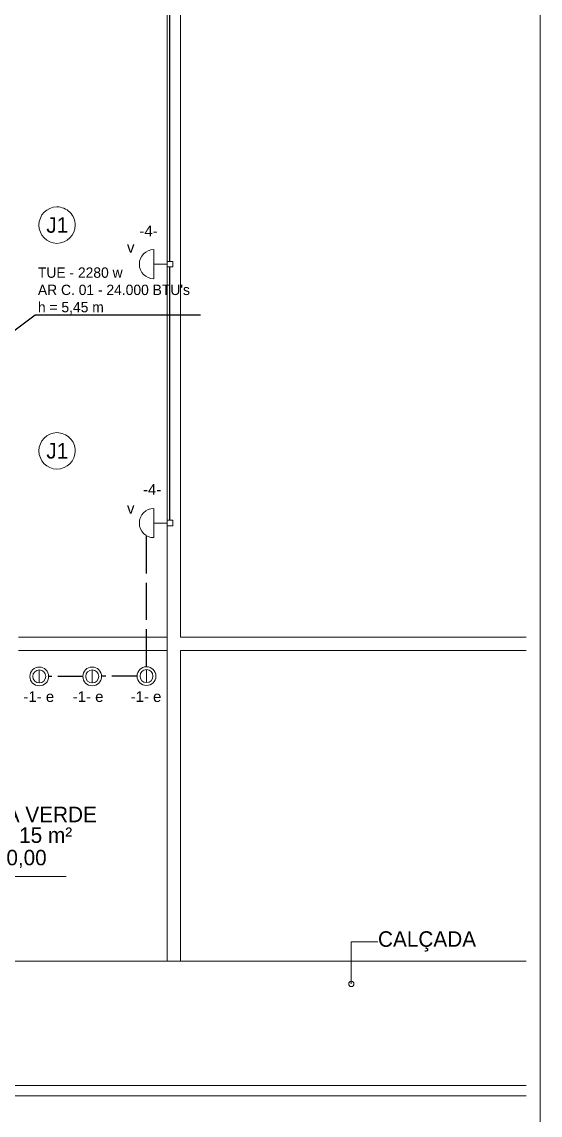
# Model space of a CAD drawing. Header units: millimetres. Extents: x -3501 to 2443, y -1417 to 2787.
# Drawn here: x -1757 to -1257, y -615 to 441 of the extents above; entities that cross this region are included whole.
import ezdxf

# ---------------------------------------------------------------- set-up
doc = ezdxf.new("R2010")
doc.units = ezdxf.units.MM
doc.linetypes.add('ACAD_ISO02W100', pattern=[15, 12, -3])
for name, color, linetype, lineweight in [('EL-SIMB-P-CIRC', 1, 'Continuous', 20), ('Eletroduto', 160, 'Continuous', 30), ('Pontos Elétricos', 1, 'Continuous', 20), ('TXT e CIRCUITOS', 7, 'Continuous', 30)]:
    doc.layers.add(name, color=color, linetype=linetype, lineweight=lineweight)
doc.layers.add('PDF_Geometry', color=7, linetype='Continuous')
doc.layers.add('Texto', color=7, linetype='Continuous')
doc.styles.add('PDF Bahnschrift', font='bahnschrift.ttf')
doc.styles.add('txt 2mm', font='arial.ttf', dxfattribs={"height": 100})

# ---------------------------------------------------------------- blocks, each defined once
blk = doc.blocks.new('splot')
at = {"layer": 'EL-SIMB-P-CIRC', "ltscale": 3}
blk.add_line((132640, 68732.5), (132640, 68607.5), dxfattribs=at)
blk.add_circle((132640, 68670), 90.6, dxfattribs=at)
at = {"layer": 'EL-SIMB-P-CIRC', "color": 1}
blk.add_circle((132640, 68670), 62.5, dxfattribs=at)
blk = doc.blocks.new('spot')
at = {"layer": 'EL-SIMB-P-CIRC'}
blk.add_blockref('splot', (0, 0), dxfattribs=at)
blk = doc.blocks.new('caixa arandela')
at = {"layer": 'EL-SIMB-P-CIRC', "color": 1}
for p, q in [((138180, 42644), (138180, 42362)), ((137999, 42476), (137999, 42530)), ((137999, 42530), (138052, 42530)), ((138052, 42476), (137999, 42476)), ((138052, 42530), (138052, 42476)), ((138180, 42503), (138052, 42503))]:
    blk.add_line(p, q, dxfattribs=at)
blk.add_arc((138180, 42503), 141, 270, 90, dxfattribs=at)

msp = doc.modelspace()

# ---------------------------------------------------------------- linework, layer by layer
at = {"layer": 'Eletroduto'}
for points in [[(-1614.4, 209.8), (-1614.4, 454.5)], [(-1614.4, -40.2), (-1614.4, 204.5)]]:
    msp.add_lwpolyline(points, dxfattribs=at)
at = {"layer": 'Eletroduto', "linetype": 'ACAD_ISO02W100', "ltscale": 3}
msp.add_lwpolyline([(-1637.1, -181.4), (-1637.1, -51.7)], dxfattribs=at)
at = {"layer": 'Eletroduto', "linetype": 'ACAD_ISO02W100', "ltscale": 2}
for points in [[(-1698.6, -190.9), (-1731.5, -190.9)], [(-1646.5, -190.6), (-1680.4, -190.8)]]:
    msp.add_lwpolyline(points, dxfattribs=at)
at = {"layer": 'PDF_Geometry', "lineweight": 18}
for p, q in [((-1617.1, 2027.3), (-1617.1, -466)), ((-1617.1, -153), (-1617.1, 1661.4)), ((-1617.1, -165.9), (-1617.1, -153)), ((-1617.1, -466), (-1617.1, -165.9))]:
    msp.add_line(p, q, dxfattribs=at)
for points in [[(-1257.1, 2737.2), (-1257.1, -1367.4)], [(-1760.6, -153), (-1617.1, -153), (-1760.6, -153)], [(-1604.2, -153), (-1270.4, -153), (-1604.2, -153)], [(-1760.6, -165.9), (-1617.1, -165.9), (-1760.6, -165.9)], [(-1604.2, -165.9), (-1604.2, -466), (-1604.2, -438.5)], [(-1604.2, -165.9), (-1270.4, -165.9), (-1604.2, -165.9)], [(-2273.6, -466), (-1270.4, -466)], [(-2129.9, -466), (-1617.1, -466), (-1610.5, -466), (-1617.1, -466), (-1604.2, -466), (-1610.5, -466)], [(-2858.1, -586), (-3362.5, -586), (-2858.1, -586), (-2840.8, -586), (-2840.8, -596), (-2858.1, -596), (-3362.5, -596), (-1270.4, -596), (-2273.4, -596), (-2290.7, -596), (-2840.8, -596), (-2840.8, -586)], [(-2273.6, -586), (-2273.4, -586), (-1270.4, -586), (-2273.6, -586), (-2290.7, -586), (-2290.7, -596), (-2290.7, -586)]]:
    msp.add_lwpolyline(points, dxfattribs=at)
msp.add_lwpolyline([(-1604.2, 2027.3), (-1604.2, -153)], close=True, dxfattribs=at)
at = {"layer": 'Texto', "lineweight": 9}
for points in [[(-1723.5, 227.3, 0.411152), (-1706, 244.9, 0.415663), (-1723.5, 262.5)], [(-1723.5, 9.3, 0.411152), (-1706, 26.9, 0.415663), (-1723.5, 44.5)]]:
    msp.add_lwpolyline(points, format="xyb", dxfattribs=at)
for points in [[(-1799.4, -384.1), (-1714.5, -384.1)], [(-1439.5, -487.8), (-1439.5, -447.2), (-1413.9, -447.2)]]:
    msp.add_lwpolyline(points, dxfattribs=at)
for points in [[(-1740.9, 244.9), (-1740.9, 254.6), (-1733.3, 262.5), (-1723.5, 262.5)], [(-1723.5, 227.3), (-1733.3, 227.3), (-1740.9, 235.4), (-1740.9, 244.9)], [(-1740.9, 26.9), (-1740.9, 36.6), (-1733.3, 44.5), (-1723.5, 44.5)], [(-1723.5, 9.3), (-1733.3, 9.3), (-1740.9, 17.4), (-1740.9, 26.9)], [(-1441.8, -487.8), (-1441.8, -486.3), (-1440.8, -485.3), (-1439.3, -485.3)], [(-1439.3, -485.3), (-1438, -485.3), (-1436.8, -486.3), (-1436.8, -487.8)], [(-1439.3, -490.4), (-1440.8, -490.4), (-1441.8, -489.1), (-1441.8, -487.8)], [(-1436.8, -487.8), (-1436.8, -489.1), (-1438, -490.4), (-1439.3, -490.4)]]:
    msp.add_open_spline(points, degree=3, dxfattribs=at)
at = {"layer": 'Texto', "color": 1, "lineweight": 9}
for points in [[(-1441.8, -487.8), (-1441.8, -486.3), (-1440.8, -485.3), (-1439.3, -485.3)], [(-1439.3, -485.3), (-1438, -485.3), (-1436.8, -486.3), (-1436.8, -487.8)], [(-1439.3, -490.4), (-1440.8, -490.4), (-1441.8, -489.1), (-1441.8, -487.8)], [(-1436.8, -487.8), (-1436.8, -489.1), (-1438, -490.4), (-1439.3, -490.4)]]:
    msp.add_open_spline(points, degree=3, dxfattribs=at)
at = {"layer": 'TXT e CIRCUITOS'}
for p, q in [((-1770.3, 139), (-1744.7, 158.2)), ((-1744.7, 158.2), (-1584.9, 158.2))]:
    msp.add_line(p, q, dxfattribs=at)

# ---------------------------------------------------------------- block references
at = {"layer": 'Pontos Elétricos', "ltscale": 3, "xscale": 0.1, "yscale": 0.1, "zscale": 0.1, "rotation": 180}
for p in [(12188.1, 4457.5), (12188.1, 4207.5)]:
    msp.add_blockref('caixa arandela', p, dxfattribs=at)
at = {"layer": 'Pontos Elétricos', "xscale": 0.1, "yscale": 0.1, "zscale": 0.1}
for p in [(-15004.6, -7057.9), (-14953.5, -7057.9), (-14901.1, -7057.6)]:
    msp.add_blockref('spot', p, dxfattribs=at)

# ---------------------------------------------------------------- texts
at = {"layer": 'Texto', "attachment_point": 4, "style": 'PDF Bahnschrift'}
for s, insert, char_height in [('J1', (-1733.8, 244.9), 14.99), ('J1', (-1733.8, 26.9), 14.99), ('ÁREA VERDE', (-1814.2, -324.2), 14.99), ('A= 15 m²', (-1790.7, -344.3), 14.99), ('0,00', (-1772.3, -367.2), 14.9), ('CALÇADA', (-1413.6, -446.8), 14.99)]:
    msp.add_mtext(s, dxfattribs=dict(at, insert=insert, char_height=char_height))
at = {"layer": 'TXT e CIRCUITOS', "ltscale": 3, "attachment_point": 1, "style": 'txt 2mm'}
for s, width, insert, char_height in [('-4-', 19.611, (-1643.9, 244.4), 10.33), ('v', 19.611, (-1655.9, 228.6), 10.3), ('-4-', 19.611, (-1640.5, -5.2), 10.33), ('v', 19.611, (-1655.9, -23.4), 10.3), ('-1- e', 37.99, (-1755.9, -205.2), 10.33), ('-1- e', 37.99, (-1708.3, -205.2), 10.33), ('-1- e', 37.99, (-1652.4, -205.2), 10.33)]:
    msp.add_mtext_dynamic_manual_height_columns(s, width=width, gutter_width=51.6, heights=[0], dxfattribs=dict(at, insert=insert, char_height=char_height))
at = {"layer": 'TXT e CIRCUITOS', "insert": (-1741.9, 189.8), "char_height": 10, "width": 156.089, "attachment_point": 4, "style": 'PDF Bahnschrift'}
msp.add_mtext("\\PTUE - 2280 w\\PAR C. 01 - 24.000 BTU's\\Ph = 5,45 m", dxfattribs=at)

doc.saveas('drawing.dxf')
